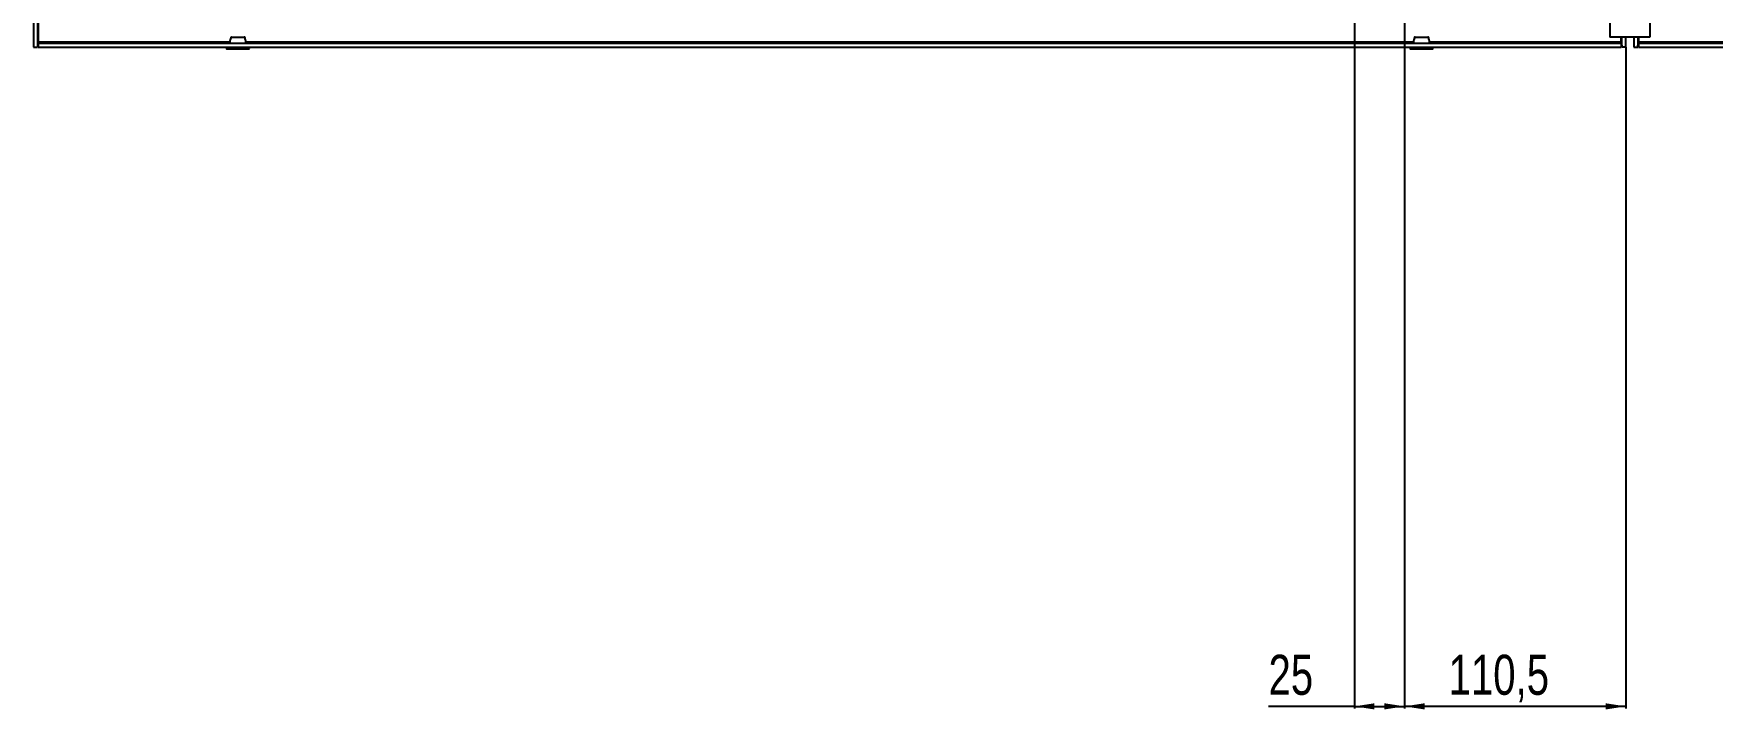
# Model space of a CAD drawing. Header units: millimetres. Extents: x -1685 to 3654, y -1920 to 1219.
# Drawn here: x -1341 to -503, y -1423 to -1085 of the extents above; entities that cross this region are included whole.
import ezdxf

# ---------------------------------------------------------------- set-up
doc = ezdxf.new("R2010")
doc.units = ezdxf.units.MM
doc.layers.add('FORMAT', color=7, linetype='Continuous')
doc.styles.add('SLDTEXTSTYLE0', font='TXT', dxfattribs={"width": 0.75})
doc.dimstyles.new('SLDDIMSTYLE0', dxfattribs={"dimtxt": 20, "dimasz": 10, "dimexe": 0, "dimexo": 0.0625, "dimgap": 5, "dimtad": 2, "dimdec": 1, "dimrnd": 1e-09, "dimzin": 12, "dimdsep": 46, "dimtxsty": 'SLDTEXTSTYLE0', "dimsah": 1, "dimcen": 0.09, "dimadec": 0, "dimazin": 3, "dimtfac": 1, "dimtofl": 0, "dimtmove": 0, "dimatfit": 3, "dimfxl": 0, "dimfrac": 2, "dimtolj": 1, "dimtzin": 12, "dimarcsym": 0})

# ---------------------------------------------------------------- blocks, each defined once
blk = doc.blocks.new('_D_6')
at = {"layer": 'FORMAT'}
for p, q in [((-656.59, -1052.13), (-656.59, -1422.16)), ((-546.09, -1091.68), (-546.09, -1422.16)), ((-546.09, -1421.16), (-656.59, -1421.16))]:
    blk.add_line(p, q, dxfattribs=at)
for points in [[(-656.59, -1421.16), (-646.59, -1422.7), (-646.59, -1419.62)], [(-546.09, -1421.16), (-556.09, -1419.62), (-556.09, -1422.7)]]:
    blk.add_solid(points, dxfattribs=at)
at = {"layer": 'FORMAT', "insert": (-634.59, -1395.38), "char_height": 20, "attachment_point": 1, "style": 'SLDTEXTSTYLE0'}
blk.add_mtext('110,5', dxfattribs=at)
blk = doc.blocks.new('_D_7')
at = {"layer": 'FORMAT'}
for p, q in [((-681.59, -1052.13), (-681.59, -1422.16)), ((-656.59, -1052.13), (-656.59, -1422.16)), ((-681.59, -1421.16), (-724.49, -1421.16)), ((-681.59, -1421.16), (-656.59, -1421.16))]:
    blk.add_line(p, q, dxfattribs=at)
for points in [[(-681.59, -1421.16), (-671.59, -1422.7), (-671.59, -1419.62)], [(-656.59, -1421.16), (-666.59, -1419.62), (-666.59, -1422.7)]]:
    blk.add_solid(points, dxfattribs=at)
at = {"layer": 'FORMAT', "insert": (-724.49, -1395.38), "char_height": 20, "attachment_point": 1, "style": 'SLDTEXTSTYLE0'}
blk.add_mtext('25', dxfattribs=at)

msp = doc.modelspace()

# ---------------------------------------------------------------- linework, layer by layer
at = {"color": 7, "linetype": 'Continuous', "lineweight": 25}
for p, q in [((-1341.09, 863.33), (-1341.09, -1091.67)), ((-1339.09, 863.33), (-1339.09, -1091.67)), ((-554.09, -1075.24), (-554.09, -1086.67)), ((-534.09, -1073.25), (-534.09, -1086.67)), ((-1338.79, -1089.67), (-1338.79, -1091.67)), ((-1338.79, -1089.67), (-548.39, -1089.67)), ((-1338.68, -1089.67), (-1338.49, -1089.07)), ((-534.09, -1086.67), (-554.09, -1086.67)), ((-548.69, -1089.07), (-548.48, -1089.67)), ((-548.39, -1089.67), (-548.39, -1091.67)), ((-548.09, -1091.67), (-548.09, -1086.67)), ((-546.09, -1091.67), (-546.09, -1086.67)), ((-542.09, -1086.67), (-542.09, -1091.67)), ((-540.09, -1086.67), (-540.09, -1091.67)), ((-539.79, -1089.67), (-539.79, -1091.67)), ((-539.79, -1089.67), (250.61, -1089.67)), ((-539.7, -1089.67), (-539.49, -1089.07)), ((-1341.09, -1091.67), (-1339.09, -1091.67)), ((-1338.79, -1091.67), (-548.39, -1091.67)), ((-1244.84, -1091.67), (-1244.84, -1092.42)), ((-1242.09, -1092.67), (-1244.59, -1092.67)), ((-1233.59, -1092.67), (-1242.09, -1092.67)), ((-1233.34, -1092.42), (-1233.34, -1091.67)), ((-653.84, -1091.67), (-653.84, -1092.42)), ((-642.59, -1092.67), (-653.59, -1092.67)), ((-642.34, -1092.42), (-642.34, -1091.67)), ((-546.09, -1091.67), (-548.09, -1091.67)), ((-542.09, -1091.67), (-540.09, -1091.67)), ((-539.79, -1091.67), (250.61, -1091.67))]:
    msp.add_line(p, q, dxfattribs=at)
at = {"color": 8, "linetype": 'Continuous', "lineweight": 18}
for p, q in [((-1338.49, -1089.07), (-1338.49, -987.87)), ((-1243.06, -1089.07), (-1338.49, -1089.07)), ((-652.06, -1089.07), (-1235.11, -1089.07)), ((-548.69, -1089.07), (-644.11, -1089.07)), ((-548.69, -1086.67), (-548.69, -1089.07)), ((-539.49, -1089.07), (-539.49, -1086.67)), ((-444.06, -1089.07), (-539.49, -1089.07)), ((-1244.84, -1092.42), (-1242.23, -1092.42)), ((-1242.23, -1092.42), (-1233.34, -1092.42)), ((-653.84, -1092.42), (-642.34, -1092.42))]:
    msp.add_line(p, q, dxfattribs=at)
at = {"color": 7, "linetype": 'Continuous', "lineweight": 25}
for centre, radius, start, end in [((-1242.2, -1087.17), 0.5, 89.96367, 164.83397), ((-1235.97, -1087.17), 0.5, 15.24646, 90.04596), ((-651.2, -1087.17), 0.5, 89.99815, 165.40011), ((-644.97, -1087.17), 0.5, 15.31604, 90.02276), ((-1244.59, -1092.42), 0.25, 180, 270), ((-1233.59, -1092.42), 0.25, 270, 0), ((-653.59, -1092.42), 0.25, 180, 270), ((-642.59, -1092.42), 0.25, 270, 0)]:
    msp.add_arc(centre, radius, start, end, dxfattribs=at)
for points in [[(-1338.49, -1089.07), (-1338.51, -1089.15), (-1338.56, -1089.3), (-1338.64, -1089.5), (-1338.71, -1089.64), (-1338.76, -1089.66), (-1338.79, -1089.67)], [(-548.39, -1089.67), (-548.41, -1089.66), (-548.46, -1089.64), (-548.54, -1089.5), (-548.61, -1089.3), (-548.66, -1089.15), (-548.69, -1089.07)], [(-539.49, -1089.07), (-539.51, -1089.15), (-539.56, -1089.3), (-539.64, -1089.5), (-539.71, -1089.64), (-539.76, -1089.66), (-539.79, -1089.67)]]:
    msp.add_open_spline(points, degree=3, dxfattribs=at)
for points, knots in [([(-1242.67, -1087.02), (-1242.86, -1087.76), (-1243.09, -1088.62), (-1243.1, -1089.54), (-1243.11, -1089.67)], [0, 0, 0, 0, 0.8581504, 1, 1, 1, 1]), ([(-1242.16, -1086.67), (-1242.17, -1086.67), (-1242.21, -1086.67), (-1241.93, -1086.67), (-1241.41, -1086.67), (-1240.7, -1086.67), (-1239.84, -1086.67), (-1238.78, -1086.67), (-1237.75, -1086.67), (-1236.87, -1086.67), (-1236.26, -1086.67), (-1235.96, -1086.67), (-1236, -1086.67), (-1236.01, -1086.67)], [0, 0, 0, 0, 0.03384, 0.141254, 0.248698, 0.315774, 0.423314, 0.530846, 0.63821, 0.745706, 0.853372, 0.960917, 1, 1, 1, 1]), ([(-1235.06, -1089.67), (-1235.07, -1089.54), (-1235.09, -1088.62), (-1235.31, -1087.76), (-1235.5, -1087.02)], [0, 0, 0, 0, 0.14185, 1, 1, 1, 1]), ([(-651.67, -1087.02), (-651.86, -1087.76), (-652.09, -1088.62), (-652.1, -1089.54), (-652.11, -1089.67)], [0, 0, 0, 0, 0.85815, 1, 1, 1, 1]), ([(-651.2, -1086.67), (-651.16, -1086.67), (-651.07, -1086.67), (-650.52, -1086.67), (-649.71, -1086.67), (-648.71, -1086.67), (-647.65, -1086.67), (-646.87, -1086.67), (-646.48, -1086.67), (-646.38, -1086.67)], [0, 0, 0, 0, 0.158514, 0.317278, 0.475863, 0.634247, 0.792477, 0.950708, 1, 1, 1, 1]), ([(-646.38, -1086.67), (-646.19, -1086.67), (-645.72, -1086.67), (-645.18, -1086.67), (-645.05, -1086.67), (-644.98, -1086.67)], [0, 0, 0, 0, 0.256553, 0.627981, 1, 1, 1, 1]), ([(-644.06, -1089.67), (-644.07, -1089.54), (-644.09, -1088.62), (-644.31, -1087.76), (-644.5, -1087.02)], [0, 0, 0, 0, 0.14185, 1, 1, 1, 1]), ([(-1339.09, -1091.67), (-1339.06, -1091.24), (-1339.02, -1090.68), (-1338.83, -1090.11), (-1338.79, -1089.99)], [0, 0, 0, 0, 0.7734591, 1, 1, 1, 1]), ([(-548.39, -1089.97), (-548.36, -1090.05), (-548.25, -1090.37), (-548.12, -1090.94), (-548.1, -1091.42), (-548.09, -1091.67)], [0, 0, 0, 0, 0.141742, 0.566203, 1, 1, 1, 1]), ([(-540.09, -1091.67), (-540.06, -1091.29), (-540.02, -1090.72), (-539.85, -1090.14), (-539.79, -1089.95)], [0, 0, 0, 0, 0.662931, 1, 1, 1, 1])]:
    msp.add_open_spline(points, degree=3, knots=knots, dxfattribs=at)
at = {"color": 8, "linetype": 'Continuous', "lineweight": 18}
for points, knots in [([(-1235.54, -1087.05), (-1235.52, -1087.05), (-1235.48, -1087.05), (-1235.82, -1087.05), (-1236.53, -1087.05), (-1237.55, -1087.05), (-1238.73, -1087.05), (-1239.96, -1087.05), (-1240.95, -1087.05), (-1241.78, -1087.05), (-1242.38, -1087.05), (-1242.7, -1087.05), (-1242.65, -1087.05), (-1242.64, -1087.05)], [0, 0, 0, 0, 0.038891, 0.14638, 0.253973, 0.361383, 0.468681, 0.576165, 0.683665, 0.750707, 0.858068, 0.965424, 1, 1, 1, 1]), ([(-646.12, -1087.05), (-646.23, -1087.05), (-646.67, -1087.05), (-647.19, -1087.05), (-647.99, -1087.05), (-648.81, -1087.05), (-649.96, -1087.05), (-650.91, -1087.05), (-651.49, -1087.05), (-651.74, -1087.05), (-651.67, -1087.05), (-651.67, -1087.05)], [0, 0, 0, 0, 0.048751, 0.204942, 0.205393, 0.362034, 0.518827, 0.675799, 0.832923, 0.989778, 1, 1, 1, 1]), ([(-644.53, -1087.05), (-644.52, -1087.05), (-644.46, -1087.05), (-644.76, -1087.05), (-645.35, -1087.05), (-645.89, -1087.05), (-646.12, -1087.05)], [0, 0, 0, 0, 0.083271, 0.424284, 0.764725, 1, 1, 1, 1])]:
    msp.add_open_spline(points, degree=3, knots=knots, dxfattribs=at)

# ---------------------------------------------------------------- dimensions: what is measured, and where the dimension line sits
at = {"layer": 'FORMAT'}
dim = msp.add_linear_dim(base=(-656.59, -1421.16), p1=(-681.59, -1052.12), p2=(-656.59, -1052.12), angle=0, dimstyle='SLDDIMSTYLE0', dxfattribs=at)
dim.commit()
dim.dimension.update_dxf_attribs({"geometry": '_D_7', "text_midpoint": (-709.71, -1421.16), "dimtype": 160})
dim = msp.add_linear_dim(base=(-656.59, -1421.16), p1=(-546.09, -1091.67), p2=(-656.59, -1052.12), dimstyle='SLDDIMSTYLE0', dxfattribs=at)
dim.commit()
dim.dimension.update_dxf_attribs({"geometry": '_D_6', "text_midpoint": (-601.34, -1421.16), "dimtype": 160})

doc.saveas('drawing.dxf')
